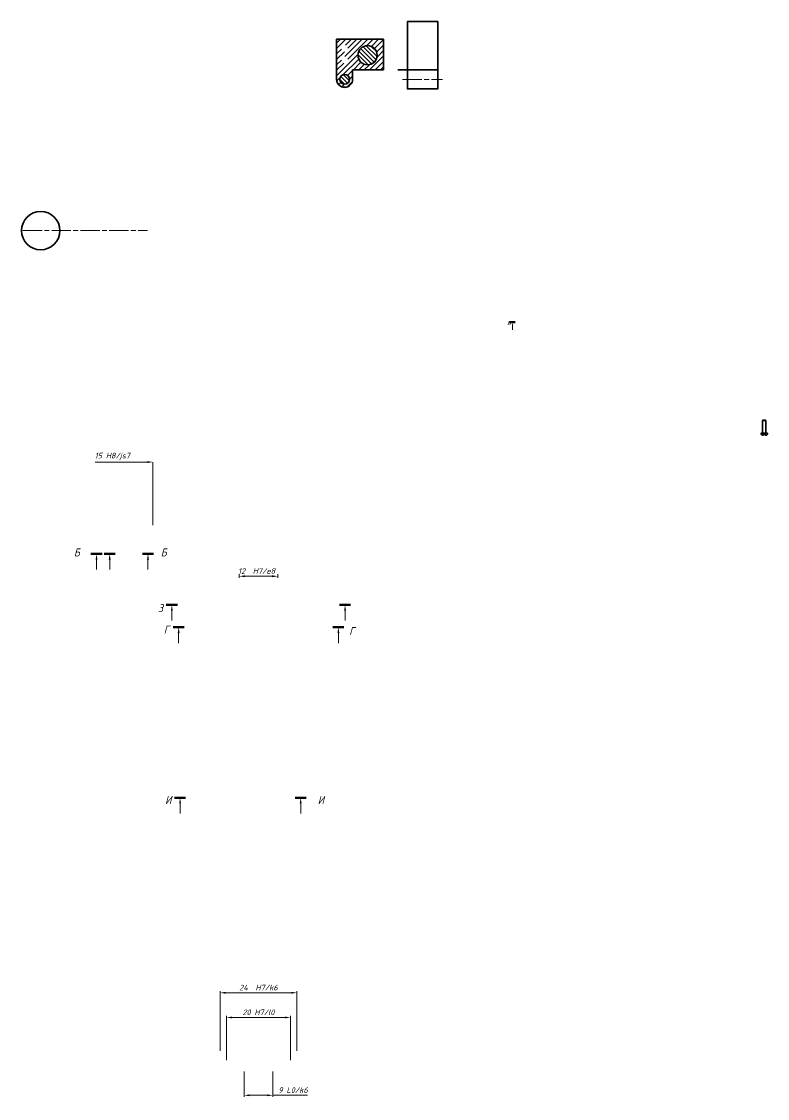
# Model space of a CAD drawing. Header units: millimetres. Extents: x -196 to 2000, y -99 to 952.
# Drawn here: x 920 to 1387, y -61 to 612 of the extents above; entities that cross this region are included whole.
import ezdxf

# ---------------------------------------------------------------- set-up
doc = ezdxf.new("R2010")
doc.units = ezdxf.units.MM
doc.linetypes.add('AM_ISO08W050', pattern=[18, 12, -1.5, 3, -1.5])
for name, color, linetype, lineweight in [('AM_4', 3, 'Continuous', 15), ('AM_5', 3, 'Continuous', 15), ('AM_7', 4, 'AM_ISO08W050', 15), ('AM_8', 1, 'Continuous', 15), ('основные', 7, 'Continuous', 35), ('оч жирные', 7, 'Continuous', 70)]:
    doc.layers.add(name, color=color, linetype=linetype, lineweight=lineweight)
doc.styles.get("Standard").update_dxf_attribs({"font": 'geniso.shx', "oblique": 15})
doc.dimstyles.new('AM_GOST$0', dxfattribs={"dimtxt": 3.5, "dimasz": 3.5, "dimexe": 1, "dimexo": 1, "dimgap": 1.5, "dimtad": 1, "dimtoh": 1, "dimtxsty": 'Standard', "dimcen": 0, "dimclrd": 256, "dimclre": 256, "dimclrt": 2, "dimadec": 0, "dimazin": 2, "dimtp": 0.1, "dimtm": 0.1, "dimtfac": 0.71, "dimtmove": 0, "dimatfit": 3, "dimfxl": 1, "dimtolj": 1, "dimlwd": -1, "dimlwe": -1, "dimarcsym": 1})

# ---------------------------------------------------------------- blocks, each defined once
blk = doc.blocks.new('*D24')
at = {"layer": 'AM_5', "linetype": 'ByBlock', "transparency": 16777216}
for p, q in [((1059.48, -44.7), (1059.48, -60.53)), ((1077.48, -44.7), (1077.48, -60.53)), ((1062.98, -59.53), (1073.98, -59.53)), ((1077.48, -59.53), (1099.19, -59.53))]:
    blk.add_line(p, q, dxfattribs=at)
at = {"layer": 'AM_5', "transparency": 16777216}
for points in [[(1062.98, -58.95), (1062.98, -60.11), (1059.48, -59.53)], [(1073.98, -58.95), (1073.98, -60.11), (1077.48, -59.53)]]:
    blk.add_solid(points, dxfattribs=at)
at = {"layer": 'Defpoints', "color": 0, "transparency": 16777216}
for p in [(1059.48, -43.7), (1077.48, -43.7), (1077.48, -59.53)]:
    blk.add_point(p, dxfattribs=at)
at = {"layer": 'AM_5', "color": 2, "transparency": 16777216, "insert": (1090.08, -56.28), "char_height": 3.5, "attachment_point": 5}
blk.add_mtext('\\A1;9 L0/k6', dxfattribs=at)
blk = doc.blocks.new('*D25')
at = {"layer": 'AM_5', "linetype": 'ByBlock', "transparency": 16777216}
for p, q in [((1048.48, -37.6), (1048.48, -9.89)), ((1051.98, -10.89), (1084.98, -10.89)), ((1088.48, -37.6), (1088.48, -9.89))]:
    blk.add_line(p, q, dxfattribs=at)
at = {"layer": 'AM_5', "transparency": 16777216}
for points in [[(1051.98, -10.3), (1051.98, -11.47), (1048.48, -10.89)], [(1084.98, -10.3), (1084.98, -11.47), (1088.48, -10.89)]]:
    blk.add_solid(points, dxfattribs=at)
at = {"layer": 'Defpoints', "color": 0, "transparency": 16777216}
for p in [(1088.48, -10.89), (1048.48, -38.6), (1088.48, -38.6)]:
    blk.add_point(p, dxfattribs=at)
at = {"layer": 'AM_5', "color": 2, "transparency": 16777216, "insert": (1068.48, -7.64), "char_height": 3.5, "attachment_point": 5}
blk.add_mtext('\\A1;20 H7/l0', dxfattribs=at)
blk = doc.blocks.new('*D26')
at = {"layer": 'AM_5', "linetype": 'ByBlock', "transparency": 16777216}
for p, q in [((1044.48, -31.7), (1044.48, 5.55)), ((1047.98, 4.55), (1088.98, 4.55)), ((1092.48, -31.7), (1092.48, 5.55))]:
    blk.add_line(p, q, dxfattribs=at)
at = {"layer": 'AM_5', "transparency": 16777216}
for points in [[(1047.98, 5.14), (1047.98, 3.97), (1044.48, 4.55)], [(1088.98, 5.14), (1088.98, 3.97), (1092.48, 4.55)]]:
    blk.add_solid(points, dxfattribs=at)
at = {"layer": 'Defpoints', "color": 0, "transparency": 16777216}
for p in [(1092.48, 4.55), (1044.48, -32.7), (1092.48, -32.7)]:
    blk.add_point(p, dxfattribs=at)
at = {"layer": 'AM_5', "color": 2, "transparency": 16777216, "insert": (1068.48, 7.8), "char_height": 3.5, "attachment_point": 5}
blk.add_mtext('\\A1;24 {}{\\C2; H7/k6}', dxfattribs=at)
blk = doc.blocks.new('*D27')
at = {"layer": 'AM_5', "linetype": 'ByBlock', "transparency": 16777216}
for p, q in [((1056.49, 266.24), (1056.49, 263.86)), ((1059.99, 264.86), (1076.99, 264.86)), ((1080.49, 266.24), (1080.49, 263.86))]:
    blk.add_line(p, q, dxfattribs=at)
at = {"layer": 'AM_5', "transparency": 16777216}
for points in [[(1059.99, 265.45), (1059.99, 264.28), (1056.49, 264.86)], [(1076.99, 265.45), (1076.99, 264.28), (1080.49, 264.86)]]:
    blk.add_solid(points, dxfattribs=at)
at = {"layer": 'Defpoints', "color": 0, "transparency": 16777216}
for p in [(1056.49, 267.24), (1080.49, 267.24), (1080.49, 264.86)]:
    blk.add_point(p, dxfattribs=at)
at = {"layer": 'AM_5', "color": 2, "transparency": 16777216, "insert": (1067.33, 268.11), "char_height": 3.5, "attachment_point": 5}
blk.add_mtext('\\A1;12 {}{\\C2; H7/e8}', dxfattribs=at)

msp = doc.modelspace()

# ---------------------------------------------------------------- hatches: boundary and pattern name
at = {"layer": 'AM_8'}
h = msp.add_hatch(dxfattribs=at)
h.set_pattern_fill('_U', color=256, scale=2.4, angle=45, style=0, pattern_type=0)
h.set_pattern_definition([(45, (0, 0), (-1.6970563, 1.6970563), [])])
edge = h.paths.add_edge_path()
edge.add_arc((1122.334, 575.411), 5, 180, 360)
edge.add_line((1127.334, 575.411), (1127.334, 581.332))
edge.add_line((1127.334, 581.332), (1146.684, 581.332))
edge.add_line((1146.684, 581.332), (1146.684, 600.471))
edge.add_line((1146.684, 600.471), (1117.334, 600.471))
edge.add_line((1117.334, 600.471), (1117.334, 575.411))
edge = h.paths.add_edge_path(flags=16)
edge.add_arc((1122.334, 575.411), 3, -287.594011, 11.459156, ccw=False)
edge.add_arc((1122.334, 575.411), 3, 11.459156, 72.405989, ccw=False)
edge = h.paths.add_edge_path(flags=16)
edge.add_arc((1136.684, 590.471), 6, -184.218505, 11.459156, ccw=False)
edge.add_arc((1136.684, 590.471), 6, 11.459156, 175.781495, ccw=False)
edge = h.paths.add_edge_path(flags=16)
edge.add_arc((1122.334, 587.558), 2.067, -324.192049, 11.459156, ccw=False)
edge.add_arc((1122.334, 587.558), 2.067, 11.459156, 35.807951, ccw=False)
edge = h.paths.add_edge_path(flags=16)
edge.add_arc((1122.334, 594.734), 2.067, -35.575009, 191.459156, ccw=False)
edge.add_arc((1122.334, 594.734), 2.067, 191.459156, 324.424991, ccw=False)
h = msp.add_hatch(dxfattribs=at)
h.set_pattern_fill('ANSI31', color=256, scale=0.6, angle=90, style=0)
h.paths.add_polyline_path([(1125.334, 575.411, 1), (1119.334, 575.411, 1)])
h.paths.add_polyline_path([(1142.684, 590.471, 1), (1130.684, 590.471, 1)])

# ---------------------------------------------------------------- linework, layer by layer
at = {"layer": 'AM_4'}
msp.add_line((1002.494, 296.803), (1002.494, 336.235), dxfattribs=at)
at = {"layer": 'AM_5'}
for p, q in [((1227.286, 418.772), (1227.286, 421.932)), ((966.375, 336.235), (998.994, 336.235)), ((967.278, 269.007), (967.278, 275.326)), ((975.484, 269.005), (975.484, 275.324)), ((999.413, 268.984), (999.413, 275.303)), ((1014.358, 237.129), (1014.358, 243.448)), ((1122.593, 237.129), (1122.593, 243.448)), ((1018.585, 223.126), (1018.585, 229.445)), ((1118.43, 223.126), (1118.43, 229.445)), ((1019.472, 116.541), (1019.472, 122.86)), ((1094.863, 116.541), (1094.863, 122.86))]:
    msp.add_line(p, q, dxfattribs=at)
msp.add_solid([(998.994, 336.819), (998.994, 335.652), (1002.494, 336.235)], dxfattribs=at)
at = {"layer": 'AM_5', "linetype": 'Continuous'}
for points in [[(1227.578, 421.932), (1226.995, 421.932), (1227.286, 423.682)], [(967.862, 275.326), (966.695, 275.326), (967.278, 278.826)], [(976.068, 275.324), (974.901, 275.324), (975.484, 278.824)], [(999.996, 275.303), (998.83, 275.303), (999.413, 278.803)], [(1014.942, 243.448), (1013.775, 243.448), (1014.358, 246.948)], [(1123.176, 243.448), (1122.009, 243.448), (1122.593, 246.948)], [(1019.168, 229.445), (1018.002, 229.445), (1018.585, 232.945)], [(1119.013, 229.445), (1117.847, 229.445), (1118.43, 232.945)], [(1020.055, 122.86), (1018.889, 122.86), (1019.472, 126.36)], [(1095.446, 122.86), (1094.28, 122.86), (1094.863, 126.36)]]:
    msp.add_trace(points, dxfattribs=at)
at = {"layer": 'AM_7'}
for p, q in [((1158.576, 575.411), (1183.576, 575.411)), ((921.233, 480.875), (999.126, 480.875))]:
    msp.add_line(p, q, dxfattribs=at)
at = {"layer": 'основные'}
for p, q in [((1117.334, 575.411), (1117.334, 600.471)), ((1117.334, 600.471), (1120.025, 600.471)), ((1146.684, 600.471), (1120.025, 600.471)), ((1146.684, 590.471), (1146.684, 600.471)), ((1180.576, 602.531), (1180.576, 594.673)), ((1180.576, 596.471), (1180.576, 578.411)), ((1146.684, 590.471), (1146.684, 581.332)), ((1127.334, 575.411), (1127.334, 581.332)), ((1127.334, 581.332), (1146.684, 581.332)), ((1161.576, 581.332), (1155.684, 581.332)), ((1161.576, 581.332), (1180.576, 581.332)), ((1161.576, 581.332), (1180.576, 581.332)), ((1180.576, 572.411), (1180.576, 569.409)), ((1180.576, 569.409), (1161.576, 569.409)), ((1383.626, 362.211), (1383.843, 362.372)), ((1383.626, 354.211), (1383.626, 362.211)), ((1383.626, 362.211), (1385.626, 362.211)), ((1383.843, 362.372), (1384.626, 362.372)), ((1384.626, 362.372), (1385.41, 362.372)), ((1385.41, 362.372), (1385.626, 362.211)), ((1385.626, 362.211), (1385.626, 354.287)), ((1384.126, 353.136), (1384.126, 353.636)), ((1384.126, 353.636), (1385.126, 353.636)), ((1385.126, 353.636), (1385.126, 353.136))]:
    msp.add_line(p, q, dxfattribs=at)
for points in [[(1161.576, 608.531), (1161.576, 611.533), (1180.576, 611.533), (1180.576, 608.531)], [(1161.576, 602.531), (1161.576, 578.411)], [(1161.576, 572.411), (1161.576, 569.409), (1180.576, 569.409), (1180.576, 572.411)], [(1161.576, 572.411), (1161.576, 569.409), (1180.576, 569.409), (1180.576, 572.411)], [(1161.576, 572.411), (1161.576, 569.409), (1180.576, 569.409), (1180.576, 572.411)]]:
    msp.add_lwpolyline(points, dxfattribs=at)
msp.add_lwpolyline([(1161.576, 611.533), (1180.576, 611.533), (1180.576, 569.409), (1161.576, 569.409)], close=True, dxfattribs=at)
msp.add_lwpolyline([(1384.126, 353.136), (1383.426, 353.136, -0.4142136), (1382.626, 353.936), (1382.626, 354.183), (1386.626, 354.183), (1386.626, 353.936, -0.4142136), (1385.826, 353.136), (1385.126, 353.136)], format="xyb", dxfattribs=at)
for centre, radius in [((1136.684, 590.471), 6), ((1122.334, 575.411), 3), ((932.383, 480.875), 12)]:
    msp.add_circle(centre, radius, dxfattribs=at)
for end in [307.99609, 0]:
    msp.add_arc((1122.334, 575.411), 5, 180, end, dxfattribs=at)
at = {"layer": 'оч жирные'}
for p, q in [((1228.91, 423.682), (1225.41, 423.682)), ((963.778, 278.826), (970.778, 278.826)), ((971.984, 278.824), (978.984, 278.824)), ((995.913, 278.803), (1002.913, 278.803)), ((1010.858, 246.948), (1017.858, 246.948)), ((1119.093, 246.948), (1126.093, 246.948)), ((1015.085, 232.945), (1022.085, 232.945)), ((1114.93, 232.945), (1121.93, 232.945)), ((1015.972, 126.36), (1022.972, 126.36)), ((1091.363, 126.36), (1098.363, 126.36))]:
    msp.add_line(p, q, dxfattribs=at)

# ---------------------------------------------------------------- texts
at = {"layer": 'AM_5', "color": 2, "insert": (977.136, 339.748), "char_height": 3.5, "attachment_point": 5}
msp.add_mtext('\\A1;15 H8/js7', dxfattribs=at)
at = {"layer": 'основные', "char_height": 5, "attachment_point": 1}
for s, insert in [('Б', (953.123, 282.253)), ('Б', (1007.399, 282.253)), ('З', (1005.658, 247.494)), ('Г', (1009.29, 233.99)), ('Г', (1125.166, 233.06)), ('И', (1010.1, 127.51)), ('И', (1105.512, 127.495))]:
    msp.add_mtext(s, dxfattribs=dict(at, insert=insert))
at = {"layer": 'оч жирные', "insert": (1223.892, 424.293), "char_height": 2.5, "attachment_point": 1}
msp.add_mtext('Б', dxfattribs=at)

# ---------------------------------------------------------------- dimensions: what is measured, and where the dimension line sits
at = {"layer": 'AM_5'}
dim = msp.add_linear_dim(base=(1080.494, 264.863), p1=(1056.494, 267.241), p2=(1080.494, 267.241), text='12 {}{\\C2; H7/e8}', dimstyle='AM_GOST$0', dxfattribs=at)
dim.commit()
dim.dimension.update_dxf_attribs({"geometry": '*D27', "text_midpoint": (1067.325, 264.863), "dimtype": 160})
for base, p1, p2, text, override, picture, middle in [((1092.477, 4.554), (1044.477, -32.703), (1092.477, -32.703), '24 {}{\\C2; H7/k6}', {"dimtp": 0.1, "dimtm": 0.1, "dimtdec": 3, "dimtzin": 8}, '*D26', (1068.477, 7.804)), ((1088.477, -10.886), (1048.477, -38.597), (1088.477, -38.597), '20 H7/l0', {"dimpost": ''}, '*D25', (1068.477, -7.635))]:
    dim = msp.add_linear_dim(base=base, p1=p1, p2=p2, text=text, dimstyle='AM_GOST$0', override=override, dxfattribs=at)
    dim.commit()
    dim.dimension.update_dxf_attribs({"geometry": picture, "text_midpoint": middle})
dim = msp.add_linear_dim(base=(1077.477, -59.53), p1=(1059.48, -43.703), p2=(1077.477, -43.703), text='9 L0/k6', dimstyle='AM_GOST$0', dxfattribs=at)
dim.commit()
dim.dimension.update_dxf_attribs({"geometry": '*D24', "text_midpoint": (1090.084, -56.28)})

doc.saveas('drawing.dxf')
